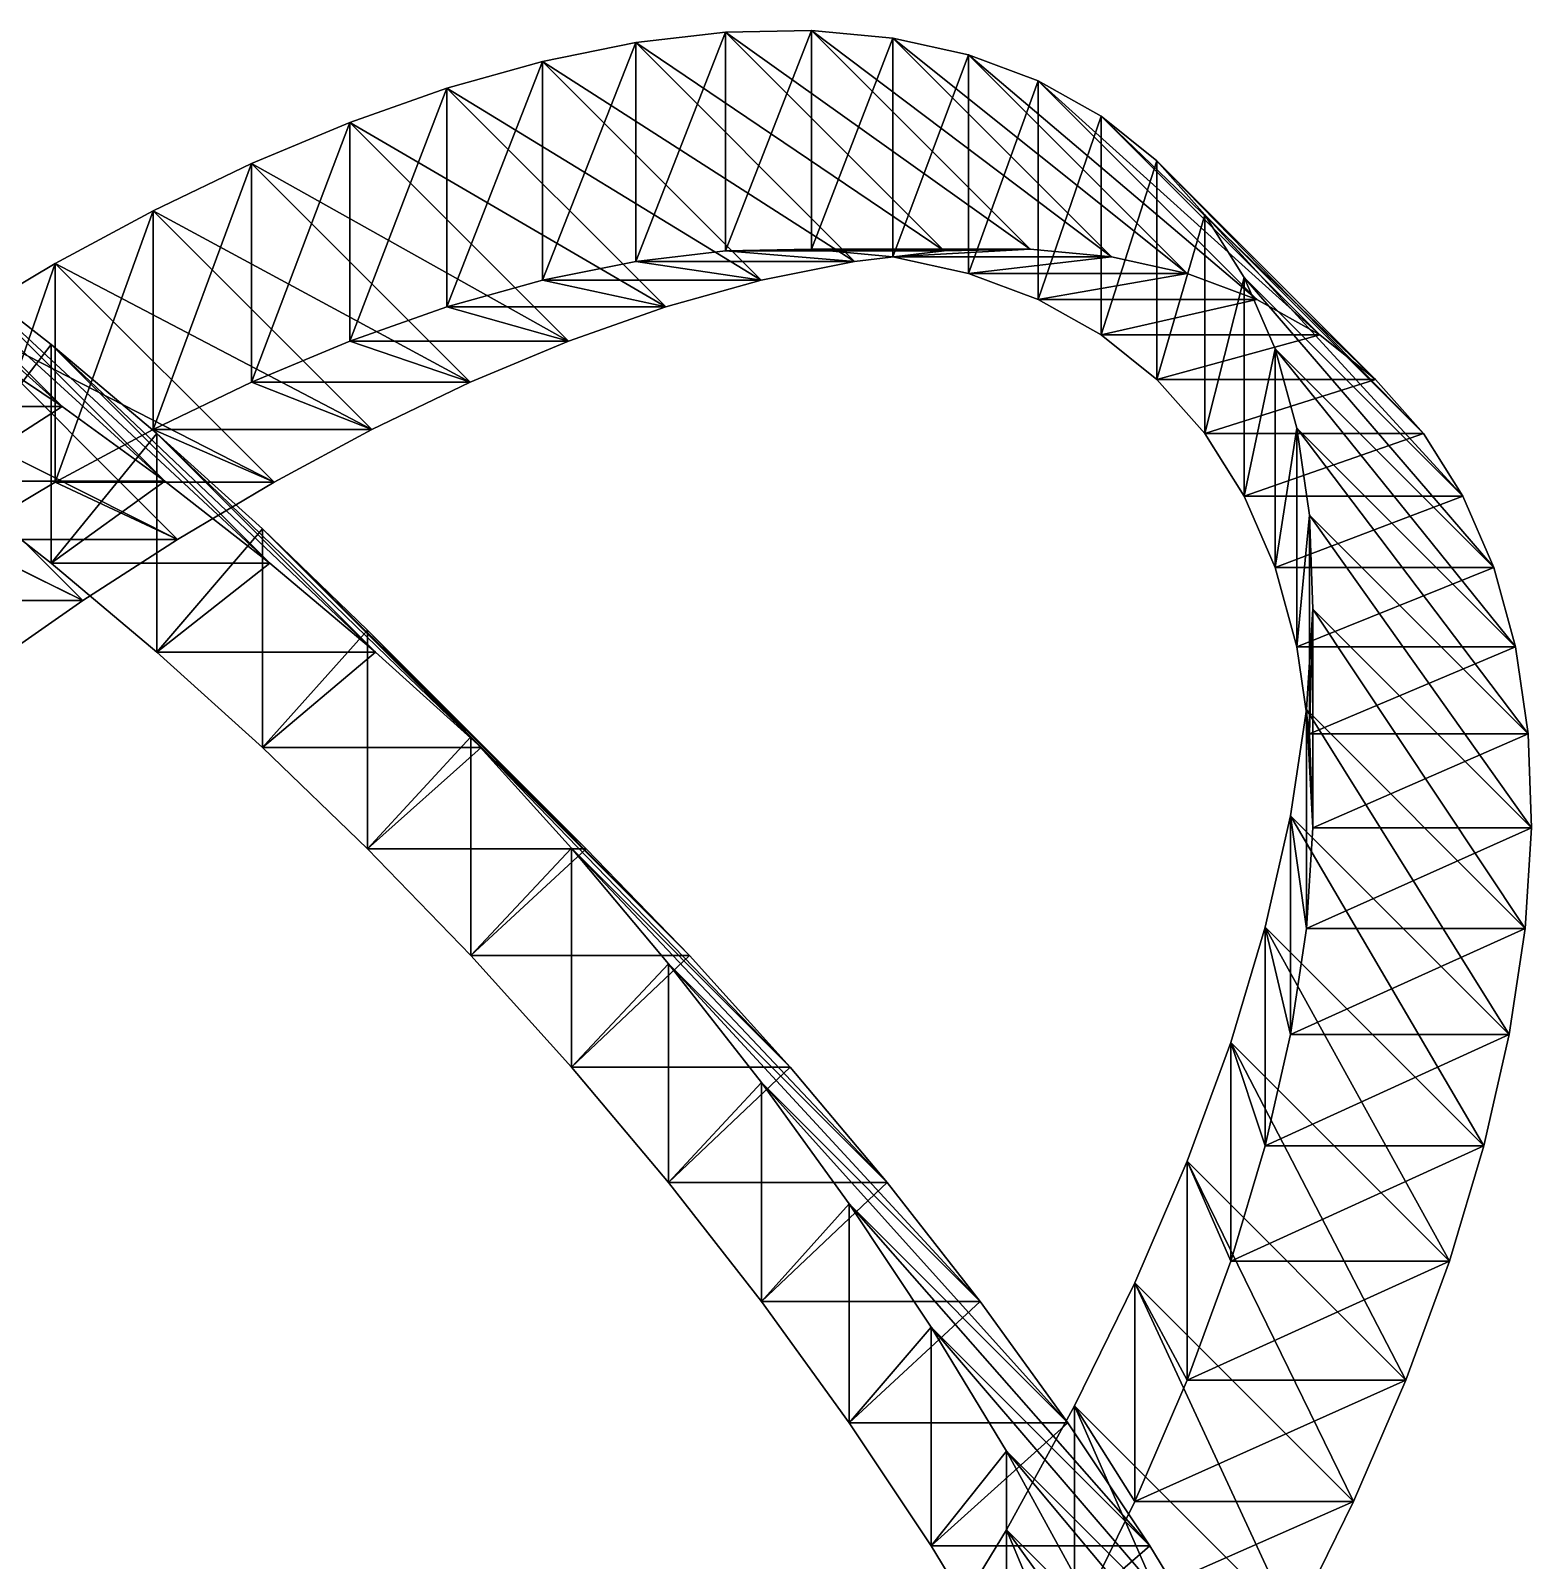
# Model space of a CAD drawing. Header units: metres. Extents: x -448 to 2284, y -539 to 1744.
# Drawn here: x 1426 to 2284, y 625 to 1499 of the extents above; entities that cross this region are included whole.
import ezdxf

# ---------------------------------------------------------------- set-up
doc = ezdxf.new("R2010")
doc.units = ezdxf.units.M

msp = doc.modelspace()

# ---------------------------------------------------------------- linework, layer by layer
for points in [[(1948.2727, 1373.3284, -5537.6514), (1771.8887, 1492.3806, -5369.6216), (1823.2727, 1498.3284, -5412.6514), (1823.2728, 1498.3285, -5412.6514)], [(1823.2727, 1498.3284, -5412.6514), (1771.8887, 1367.3806, -5494.6216), (1823.2727, 1373.3284, -5537.6514), (1823.2728, 1373.3285, -5537.6514)], [(1771.8887, 1367.3806, -5494.6216), (1823.2727, 1498.3284, -5412.6514), (1771.8887, 1492.3806, -5369.6216), (1771.8888, 1492.3807, -5369.6216)], [(1997.3845, 1374.2577, -5575.365), (1823.2727, 1498.3284, -5412.6514), (1872.3845, 1499.2577, -5450.365), (1872.3846, 1499.2578, -5450.365)], [(1872.3845, 1499.2577, -5450.365), (1823.2727, 1373.3284, -5537.6514), (1872.3845, 1374.2577, -5575.365), (1872.3846, 1374.2578, -5575.365)], [(1823.2727, 1373.3284, -5537.6514), (1872.3845, 1499.2577, -5450.365), (1823.2727, 1498.3284, -5412.6514), (1823.2728, 1498.3285, -5412.6514)], [(1823.2727, 1498.3284, -5412.6514), (1997.3845, 1374.2577, -5575.365), (1948.2727, 1373.3284, -5537.6514), (1948.2728, 1373.3285, -5537.6514)], [(1872.3845, 1374.2577, -5575.365), (1918.804, 1495.0078, -5482.5576), (1872.3845, 1499.2577, -5450.365), (1872.3846, 1499.2578, -5450.365)], [(2043.804, 1370.0078, -5607.5576), (1872.3845, 1499.2577, -5450.365), (1918.804, 1495.0078, -5482.5576), (1918.8041, 1495.0079, -5482.5576)], [(1872.3845, 1499.2577, -5450.365), (2043.804, 1370.0078, -5607.5576), (1997.3845, 1374.2577, -5575.365), (1997.3846, 1374.2578, -5575.365)], [(1918.804, 1495.0078, -5482.5576), (1872.3845, 1374.2577, -5575.365), (1918.804, 1370.0078, -5607.5576), (1918.8041, 1370.0079, -5607.5576)], [(1918.804, 1370.0078, -5607.5576), (1962.1267, 1485.468, -5509.0728), (1918.804, 1495.0078, -5482.5576), (1918.8041, 1495.0079, -5482.5576)], [(2087.1267, 1360.468, -5634.0728), (1918.804, 1495.0078, -5482.5576), (1962.1267, 1485.468, -5509.0728), (1962.1268, 1485.4681, -5509.0728)], [(1918.804, 1495.0078, -5482.5576), (2087.1267, 1360.468, -5634.0728), (2043.804, 1370.0078, -5607.5576), (2043.8041, 1370.0079, -5607.5576)], [(1896.8887, 1367.3806, -5494.6216), (1718.6626, 1481.6248, -5321.531), (1771.8887, 1492.3806, -5369.6216), (1771.8888, 1492.3807, -5369.6216)], [(1771.8887, 1492.3806, -5369.6216), (1718.6626, 1356.6248, -5446.531), (1771.8887, 1367.3806, -5494.6216), (1771.8888, 1367.3807, -5494.6216)], [(1718.6626, 1356.6248, -5446.531), (1771.8887, 1492.3806, -5369.6216), (1718.6626, 1481.6248, -5321.531), (1718.6627, 1481.6249, -5321.531)], [(1771.8887, 1492.3806, -5369.6216), (1948.2727, 1373.3284, -5537.6514), (1896.8887, 1367.3806, -5494.6216), (1896.8888, 1367.3807, -5494.6216)], [(1843.6626, 1356.6248, -5446.531), (1664.0312, 1466.3176, -5268.6816), (1718.6626, 1481.6248, -5321.531), (1718.6627, 1481.6249, -5321.531)], [(1718.6626, 1481.6248, -5321.531), (1664.0312, 1341.3176, -5393.6816), (1718.6626, 1356.6248, -5446.531), (1718.6627, 1356.6249, -5446.531)], [(1664.0312, 1341.3176, -5393.6816), (1718.6626, 1481.6248, -5321.531), (1664.0312, 1466.3176, -5268.6816), (1664.0314, 1466.3177, -5268.6816)], [(1718.6626, 1481.6248, -5321.531), (1896.8887, 1367.3806, -5494.6216), (1843.6626, 1356.6248, -5446.531), (1843.6627, 1356.6249, -5446.531)], [(1962.1267, 1485.468, -5509.0728), (1918.804, 1370.0078, -5607.5576), (1962.1267, 1360.468, -5634.0728), (1962.1268, 1360.4681, -5634.0728)], [(1962.1267, 1360.468, -5634.0728), (2001.968, 1470.5795, -5529.8086), (1962.1267, 1485.468, -5509.0728), (1962.1268, 1485.4681, -5509.0728)], [(2126.968, 1345.5795, -5654.8086), (1962.1267, 1485.468, -5509.0728), (2001.968, 1470.5795, -5529.8086), (2001.9681, 1470.5796, -5529.8086)], [(1962.1267, 1485.468, -5509.0728), (2126.968, 1345.5795, -5654.8086), (2087.1267, 1360.468, -5634.0728), (2087.1267, 1360.4681, -5634.0728)], [(2001.968, 1470.5795, -5529.8086), (1962.1267, 1360.468, -5634.0728), (2001.968, 1345.5795, -5654.8086), (2001.9681, 1345.5796, -5654.8086)], [(2001.968, 1345.5795, -5654.8086), (2037.967, 1450.3348, -5544.7144), (2001.968, 1470.5795, -5529.8086), (2001.9681, 1470.5796, -5529.8086)], [(2162.967, 1325.3348, -5669.7144), (2001.968, 1470.5795, -5529.8086), (2037.967, 1450.3348, -5544.7144), (2037.9672, 1450.335, -5544.7144)], [(2001.968, 1470.5795, -5529.8086), (2162.967, 1325.3348, -5669.7144), (2126.968, 1345.5795, -5654.8086), (2126.968, 1345.5796, -5654.8086)], [(1789.0312, 1341.3176, -5393.6816), (1608.4329, 1446.7606, -5211.422), (1664.0312, 1466.3176, -5268.6816), (1664.0314, 1466.3177, -5268.6816)], [(1664.0312, 1466.3176, -5268.6816), (1608.4329, 1321.7606, -5336.422), (1664.0312, 1341.3176, -5393.6816), (1664.0314, 1341.3177, -5393.6816)], [(1608.4329, 1321.7606, -5336.422), (1664.0312, 1466.3176, -5268.6816), (1608.4329, 1446.7606, -5211.422), (1608.433, 1446.7607, -5211.422)], [(1664.0312, 1466.3176, -5268.6816), (1843.6626, 1356.6248, -5446.531), (1789.0312, 1341.3176, -5393.6816), (1789.0314, 1341.3177, -5393.6816)], [(1444.0513, 1284.4204, -5448.7437), (1261.837, 1447.7568, -5324.997), (1319.0513, 1409.4204, -5323.7437), (1319.0514, 1409.4205, -5323.7437)], [(1261.837, 1447.7568, -5324.997), (1444.0513, 1284.4204, -5448.7437), (1386.837, 1322.7568, -5449.997), (1386.8372, 1322.757, -5449.997)], [(1733.4329, 1321.7606, -5336.422), (1552.3027, 1423.2971, -5150.14), (1608.4329, 1446.7606, -5211.422), (1608.433, 1446.7607, -5211.422)], [(1608.4329, 1446.7606, -5211.422), (1552.3027, 1298.2971, -5275.14), (1608.4329, 1321.7606, -5336.422), (1608.433, 1321.7607, -5336.422)], [(1552.3027, 1298.2971, -5275.14), (1608.4329, 1446.7606, -5211.422), (1552.3027, 1423.2971, -5150.14), (1552.3029, 1423.2972, -5150.14)], [(1608.4329, 1446.7606, -5211.422), (1789.0312, 1341.3176, -5393.6816), (1733.4329, 1321.7606, -5336.422), (1733.433, 1321.7607, -5336.422)], [(2037.967, 1450.3348, -5544.7144), (2001.968, 1345.5795, -5654.8086), (2037.967, 1325.3348, -5669.7144), (2037.9672, 1325.335, -5669.7144)], [(2037.967, 1325.3348, -5669.7144), (2069.7913, 1424.7788, -5553.7915), (2037.967, 1450.3348, -5544.7144), (2037.9672, 1450.335, -5544.7144)], [(2194.7913, 1299.7788, -5678.7915), (2037.967, 1450.3348, -5544.7144), (2069.7913, 1424.7788, -5553.7915), (2069.7913, 1424.7789, -5553.7915)], [(2037.967, 1450.3348, -5544.7144), (2194.7913, 1299.7788, -5678.7915), (2162.967, 1325.3348, -5669.7144), (2162.967, 1325.335, -5669.7144)], [(1677.3027, 1298.2971, -5275.14), (1496.0681, 1396.3081, -5085.2637), (1552.3027, 1423.2971, -5150.14), (1552.3029, 1423.2972, -5150.14)], [(1552.3027, 1423.2971, -5150.14), (1496.0681, 1271.3081, -5210.2637), (1552.3027, 1298.2971, -5275.14), (1552.3029, 1298.2972, -5275.14)], [(1496.0681, 1271.3081, -5210.2637), (1552.3027, 1423.2971, -5150.14), (1496.0681, 1396.3081, -5085.2637), (1496.0682, 1396.3082, -5085.2637)], [(1552.3027, 1423.2971, -5150.14), (1733.4329, 1321.7606, -5336.422), (1677.3027, 1298.2971, -5275.14), (1677.3029, 1298.2972, -5275.14)], [(2069.7913, 1424.7788, -5553.7915), (2037.967, 1325.3348, -5669.7144), (2069.7913, 1299.7788, -5678.7915), (2069.7913, 1299.7789, -5678.7915)], [(2069.7913, 1299.7788, -5678.7915), (2097.1404, 1394.007, -5557.0933), (2069.7913, 1424.7788, -5553.7915), (2069.7913, 1424.7789, -5553.7915)], [(2222.1404, 1269.007, -5682.0933), (2069.7913, 1424.7788, -5553.7915), (2097.1404, 1394.007, -5557.0933), (2097.1404, 1394.0071, -5557.0933)], [(2069.7913, 1424.7788, -5553.7915), (2222.1404, 1269.007, -5682.0933), (2194.7913, 1299.7788, -5678.7915), (2194.7913, 1299.7789, -5678.7915)], [(1502.8302, 1241.7423, -5442.8496), (1319.0513, 1409.4204, -5323.7437), (1377.8302, 1366.7423, -5317.8496), (1377.8303, 1366.7424, -5317.8496)], [(1319.0513, 1409.4204, -5323.7437), (1502.8302, 1241.7423, -5442.8496), (1444.0513, 1284.4204, -5448.7437), (1444.0514, 1284.4205, -5448.7437)], [(1621.0681, 1271.3081, -5210.2637), (1440.1448, 1366.2089, -5017.2534), (1496.0681, 1396.3081, -5085.2637), (1496.0682, 1396.3082, -5085.2637)], [(1496.0681, 1396.3081, -5085.2637), (1440.1448, 1241.2089, -5142.2534), (1496.0681, 1271.3081, -5210.2637), (1496.0682, 1271.3082, -5210.2637)], [(1440.1448, 1241.2089, -5142.2534), (1496.0681, 1396.3081, -5085.2637), (1440.1448, 1366.2089, -5017.2534), (1440.1449, 1366.209, -5017.2534)], [(1496.0681, 1396.3081, -5085.2637), (1677.3027, 1298.2971, -5275.14), (1621.0681, 1271.3081, -5210.2637), (1621.0682, 1271.3082, -5210.2637)], [(2097.1404, 1394.007, -5557.0933), (2069.7913, 1299.7788, -5678.7915), (2097.1404, 1269.007, -5682.0933), (2097.1404, 1269.0071, -5682.0933)], [(2097.1404, 1269.007, -5682.0933), (2119.7485, 1358.1646, -5554.7236), (2097.1404, 1394.007, -5557.0933), (2097.1404, 1394.0071, -5557.0933)], [(2244.7485, 1233.1646, -5679.7236), (2097.1404, 1394.007, -5557.0933), (2119.7485, 1358.1646, -5554.7236), (2119.7485, 1358.1647, -5554.7236)], [(2097.1404, 1394.007, -5557.0933), (2244.7485, 1233.1646, -5679.7236), (2222.1404, 1269.007, -5682.0933), (2222.1404, 1269.0071, -5682.0933)], [(1896.8887, 1367.3806, -5494.6216), (1823.2727, 1373.3284, -5537.6514), (1771.8887, 1367.3806, -5494.6216), (1771.8888, 1367.3807, -5494.6216)], [(1948.2727, 1373.3284, -5537.6514), (1872.3845, 1374.2577, -5575.365), (1823.2727, 1373.3284, -5537.6514), (1823.2728, 1373.3285, -5537.6514)], [(1823.2727, 1373.3284, -5537.6514), (1896.8887, 1367.3806, -5494.6216), (1948.2727, 1373.3284, -5537.6514), (1948.2728, 1373.3285, -5537.6514)], [(1997.3845, 1374.2577, -5575.365), (1918.804, 1370.0078, -5607.5576), (1872.3845, 1374.2577, -5575.365), (1872.3846, 1374.2578, -5575.365)], [(1872.3845, 1374.2577, -5575.365), (1948.2727, 1373.3284, -5537.6514), (1997.3845, 1374.2577, -5575.365), (1997.3846, 1374.2578, -5575.365)], [(1918.804, 1370.0078, -5607.5576), (1997.3845, 1374.2577, -5575.365), (2043.804, 1370.0078, -5607.5576), (2043.8041, 1370.0079, -5607.5576)], [(1377.8302, 1241.7423, -5442.8496), (1437.6818, 1319.8931, -5307.443), (1377.8302, 1366.7423, -5317.8496), (1377.8303, 1366.7424, -5317.8496)], [(1562.6818, 1194.8931, -5432.443), (1377.8302, 1366.7423, -5317.8496), (1437.6818, 1319.8931, -5307.443), (1437.6819, 1319.8932, -5307.443)], [(1377.8302, 1366.7423, -5317.8496), (1562.6818, 1194.8931, -5432.443), (1502.8302, 1241.7423, -5442.8496), (1502.8303, 1241.7424, -5442.8496)], [(1565.1448, 1241.2089, -5142.2534), (1384.9323, 1333.4448, -4946.6016), (1440.1448, 1366.2089, -5017.2534), (1440.1449, 1366.209, -5017.2534)], [(1440.1448, 1366.2089, -5017.2534), (1384.9323, 1208.4448, -5071.6016), (1440.1448, 1241.2089, -5142.2534), (1440.1449, 1241.209, -5142.2534)], [(1384.9323, 1208.4448, -5071.6016), (1440.1448, 1366.2089, -5017.2534), (1384.9323, 1333.4448, -4946.6016), (1384.9324, 1333.445, -4946.6016)], [(1440.1448, 1366.2089, -5017.2534), (1621.0681, 1271.3081, -5210.2637), (1565.1448, 1241.2089, -5142.2534), (1565.1449, 1241.209, -5142.2534)], [(1843.6626, 1356.6248, -5446.531), (1771.8887, 1367.3806, -5494.6216), (1718.6626, 1356.6248, -5446.531), (1718.6627, 1356.6249, -5446.531)], [(1771.8887, 1367.3806, -5494.6216), (1843.6626, 1356.6248, -5446.531), (1896.8887, 1367.3806, -5494.6216), (1896.8888, 1367.3807, -5494.6216)], [(2043.804, 1370.0078, -5607.5576), (1962.1267, 1360.468, -5634.0728), (1918.804, 1370.0078, -5607.5576), (1918.8041, 1370.0079, -5607.5576)], [(1962.1267, 1360.468, -5634.0728), (2043.804, 1370.0078, -5607.5576), (2087.1267, 1360.468, -5634.0728), (2087.1267, 1360.4681, -5634.0728)], [(1789.0312, 1341.3176, -5393.6816), (1718.6626, 1356.6248, -5446.531), (1664.0312, 1341.3176, -5393.6816), (1664.0314, 1341.3177, -5393.6816)], [(1718.6626, 1356.6248, -5446.531), (1789.0312, 1341.3176, -5393.6816), (1843.6626, 1356.6248, -5446.531), (1843.6627, 1356.6249, -5446.531)], [(2087.1267, 1360.468, -5634.0728), (2001.968, 1345.5795, -5654.8086), (1962.1267, 1360.468, -5634.0728), (1962.1268, 1360.4681, -5634.0728)], [(2001.968, 1345.5795, -5654.8086), (2087.1267, 1360.468, -5634.0728), (2126.968, 1345.5795, -5654.8086), (2126.968, 1345.5796, -5654.8086)], [(2119.7485, 1358.1646, -5554.7236), (2097.1404, 1269.007, -5682.0933), (2119.7485, 1233.1646, -5679.7236), (2119.7485, 1233.1647, -5679.7236)], [(2119.7485, 1233.1646, -5679.7236), (2137.3904, 1317.4451, -5546.836), (2119.7485, 1358.1646, -5554.7236), (2119.7485, 1358.1647, -5554.7236)], [(2262.3904, 1192.4451, -5671.836), (2119.7485, 1358.1646, -5554.7236), (2137.3904, 1317.4451, -5546.836), (2137.3904, 1317.4452, -5546.836)], [(2119.7485, 1358.1646, -5554.7236), (2262.3904, 1192.4451, -5671.836), (2244.7485, 1233.1646, -5679.7236), (2244.7485, 1233.1647, -5679.7236)], [(1733.4329, 1321.7606, -5336.422), (1664.0312, 1341.3176, -5393.6816), (1608.4329, 1321.7606, -5336.422), (1608.433, 1321.7607, -5336.422)], [(1664.0312, 1341.3176, -5393.6816), (1733.4329, 1321.7606, -5336.422), (1789.0312, 1341.3176, -5393.6816), (1789.0314, 1341.3177, -5393.6816)], [(2126.968, 1345.5795, -5654.8086), (2037.967, 1325.3348, -5669.7144), (2001.968, 1345.5795, -5654.8086), (2001.9681, 1345.5796, -5654.8086)], [(2037.967, 1325.3348, -5669.7144), (2126.968, 1345.5795, -5654.8086), (2162.967, 1325.3348, -5669.7144), (2162.967, 1325.335, -5669.7144)], [(1509.9323, 1208.4448, -5071.6016), (1330.81, 1298.4866, -4873.825), (1384.9323, 1333.4448, -4946.6016), (1384.9324, 1333.445, -4946.6016)], [(1384.9323, 1333.4448, -4946.6016), (1565.1448, 1241.2089, -5142.2534), (1509.9323, 1208.4448, -5071.6016), (1509.9324, 1208.445, -5071.6016)], [(1319.0513, 1284.4204, -5448.7437), (1386.837, 1322.7568, -5449.997), (1444.0513, 1284.4204, -5448.7437), (1444.0514, 1284.4205, -5448.7437)], [(1677.3027, 1298.2971, -5275.14), (1608.4329, 1321.7606, -5336.422), (1552.3027, 1298.2971, -5275.14), (1552.3029, 1298.2972, -5275.14)], [(1608.4329, 1321.7606, -5336.422), (1677.3027, 1298.2971, -5275.14), (1733.4329, 1321.7606, -5336.422), (1733.433, 1321.7607, -5336.422)], [(2162.967, 1325.3348, -5669.7144), (2069.7913, 1299.7788, -5678.7915), (2037.967, 1325.3348, -5669.7144), (2037.9672, 1325.335, -5669.7144)], [(2069.7913, 1299.7788, -5678.7915), (2162.967, 1325.3348, -5669.7144), (2194.7913, 1299.7788, -5678.7915), (2194.7913, 1299.7789, -5678.7915)], [(1437.6818, 1319.8931, -5307.443), (1377.8302, 1241.7423, -5442.8496), (1437.6818, 1194.8931, -5432.443), (1437.6819, 1194.8932, -5432.443)], [(1437.6818, 1194.8931, -5432.443), (1498.0973, 1269.0872, -5292.692), (1437.6818, 1319.8931, -5307.443), (1437.6819, 1319.8932, -5307.443)], [(1623.0973, 1144.0872, -5417.692), (1437.6818, 1319.8931, -5307.443), (1498.0973, 1269.0872, -5292.692), (1498.0974, 1269.0873, -5292.692)], [(1437.6818, 1319.8931, -5307.443), (1623.0973, 1144.0872, -5417.692), (1562.6818, 1194.8931, -5432.443), (1562.6819, 1194.8932, -5432.443)], [(2137.3904, 1317.4451, -5546.836), (2119.7485, 1233.1646, -5679.7236), (2137.3904, 1192.4451, -5671.836), (2137.3904, 1192.4452, -5671.836)], [(2137.3904, 1192.4451, -5671.836), (2149.88, 1272.0883, -5533.6294), (2137.3904, 1317.4451, -5546.836), (2137.3904, 1317.4452, -5546.836)], [(2274.88, 1147.0883, -5658.6294), (2137.3904, 1317.4451, -5546.836), (2149.88, 1272.0883, -5533.6294), (2149.88, 1272.0884, -5533.6294)], [(2137.3904, 1317.4451, -5546.836), (2274.88, 1147.0883, -5658.6294), (2262.3904, 1192.4451, -5671.836), (2262.3904, 1192.4452, -5671.836)], [(1455.81, 1173.4866, -4998.825), (1278.1339, 1261.8254, -4799.461), (1330.81, 1298.4866, -4873.825), (1330.8102, 1298.4867, -4873.825)], [(1330.81, 1298.4866, -4873.825), (1509.9323, 1208.4448, -5071.6016), (1455.81, 1173.4866, -4998.825), (1455.8102, 1173.4867, -4998.825)], [(1621.0681, 1271.3081, -5210.2637), (1552.3027, 1298.2971, -5275.14), (1496.0681, 1271.3081, -5210.2637), (1496.0682, 1271.3082, -5210.2637)], [(1552.3027, 1298.2971, -5275.14), (1621.0681, 1271.3081, -5210.2637), (1677.3027, 1298.2971, -5275.14), (1677.3029, 1298.2972, -5275.14)], [(2194.7913, 1299.7788, -5678.7915), (2097.1404, 1269.007, -5682.0933), (2069.7913, 1299.7788, -5678.7915), (2069.7913, 1299.7789, -5678.7915)], [(2097.1404, 1269.007, -5682.0933), (2194.7913, 1299.7788, -5678.7915), (2222.1404, 1269.007, -5682.0933), (2222.1404, 1269.0071, -5682.0933)], [(1444.0513, 1284.4204, -5448.7437), (1377.8302, 1241.7423, -5442.8496), (1319.0513, 1284.4204, -5448.7437), (1319.0514, 1284.4205, -5448.7437)], [(1377.8302, 1241.7423, -5442.8496), (1444.0513, 1284.4204, -5448.7437), (1502.8302, 1241.7423, -5442.8496), (1502.8303, 1241.7424, -5442.8496)], [(1498.0973, 1269.0872, -5292.692), (1437.6818, 1194.8931, -5432.443), (1498.0973, 1144.0872, -5417.692), (1498.0974, 1144.0873, -5417.692)], [(1565.1448, 1241.2089, -5142.2534), (1496.0681, 1271.3081, -5210.2637), (1440.1448, 1241.2089, -5142.2534), (1440.1449, 1241.209, -5142.2534)], [(1496.0681, 1271.3081, -5210.2637), (1565.1448, 1241.2089, -5142.2534), (1621.0681, 1271.3081, -5210.2637), (1621.0682, 1271.3082, -5210.2637)], [(1498.0973, 1144.0872, -5417.692), (1558.5626, 1214.5798, -5273.8086), (1498.0973, 1269.0872, -5292.692), (1498.0974, 1269.0873, -5292.692)], [(1683.5626, 1089.5798, -5398.8086), (1498.0973, 1269.0872, -5292.692), (1558.5626, 1214.5798, -5273.8086), (1558.5627, 1214.58, -5273.8086)], [(1498.0973, 1269.0872, -5292.692), (1683.5626, 1089.5798, -5398.8086), (1623.0973, 1144.0872, -5417.692), (1623.0974, 1144.0873, -5417.692)], [(2222.1404, 1269.007, -5682.0933), (2119.7485, 1233.1646, -5679.7236), (2097.1404, 1269.007, -5682.0933), (2097.1404, 1269.0071, -5682.0933)], [(2119.7485, 1233.1646, -5679.7236), (2222.1404, 1269.007, -5682.0933), (2244.7485, 1233.1646, -5679.7236), (2244.7485, 1233.1647, -5679.7236)], [(2149.88, 1272.0883, -5533.6294), (2137.3904, 1192.4451, -5671.836), (2149.88, 1147.0883, -5658.6294), (2149.88, 1147.0884, -5658.6294)], [(2149.88, 1147.0883, -5658.6294), (2157.0764, 1222.3766, -5515.347), (2149.88, 1272.0883, -5533.6294), (2149.88, 1272.0884, -5533.6294)], [(2282.0764, 1097.3766, -5640.347), (2149.88, 1272.0883, -5533.6294), (2157.0764, 1222.3766, -5515.347), (2157.0764, 1222.3767, -5515.347)], [(2149.88, 1272.0883, -5533.6294), (2282.0764, 1097.3766, -5640.347), (2274.88, 1147.0883, -5658.6294), (2274.88, 1147.0884, -5658.6294)], [(1278.1339, 1261.8254, -4799.461), (1455.81, 1173.4866, -4998.825), (1403.1339, 1136.8254, -4924.461), (1403.134, 1136.8256, -4924.461)], [(1502.8302, 1241.7423, -5442.8496), (1437.6818, 1194.8931, -5432.443), (1377.8302, 1241.7423, -5442.8496), (1377.8303, 1241.7424, -5442.8496)], [(1437.6818, 1194.8931, -5432.443), (1502.8302, 1241.7423, -5442.8496), (1562.6818, 1194.8931, -5432.443), (1562.6819, 1194.8932, -5432.443)], [(1509.9323, 1208.4448, -5071.6016), (1440.1448, 1241.2089, -5142.2534), (1384.9323, 1208.4448, -5071.6016), (1384.9324, 1208.445, -5071.6016)], [(1440.1448, 1241.2089, -5142.2534), (1509.9323, 1208.4448, -5071.6016), (1565.1448, 1241.2089, -5142.2534), (1565.1449, 1241.209, -5142.2534)], [(2244.7485, 1233.1646, -5679.7236), (2137.3904, 1192.4451, -5671.836), (2119.7485, 1233.1646, -5679.7236), (2119.7485, 1233.1647, -5679.7236)], [(2137.3904, 1192.4451, -5671.836), (2244.7485, 1233.1646, -5679.7236), (2262.3904, 1192.4451, -5671.836), (2262.3904, 1192.4452, -5671.836)], [(2157.0764, 1222.3766, -5515.347), (2149.88, 1147.0883, -5658.6294), (2157.0764, 1097.3766, -5640.347), (2157.0764, 1097.3767, -5640.347)], [(2157.0764, 1097.3766, -5640.347), (2158.8845, 1168.6332, -5492.274), (2157.0764, 1222.3766, -5515.347), (2157.0764, 1222.3767, -5515.347)], [(2283.8845, 1043.6332, -5617.274), (2157.0764, 1222.3766, -5515.347), (2158.8845, 1168.6332, -5492.274), (2158.8845, 1168.6333, -5492.274)], [(2157.0764, 1222.3766, -5515.347), (2283.8845, 1043.6332, -5617.274), (2282.0764, 1097.3766, -5640.347), (2282.0764, 1097.3767, -5640.347)], [(1455.81, 1173.4866, -4998.825), (1384.9323, 1208.4448, -5071.6016), (1330.81, 1173.4866, -4998.825), (1330.8102, 1173.4867, -4998.825)], [(1384.9323, 1208.4448, -5071.6016), (1455.81, 1173.4866, -4998.825), (1509.9323, 1208.4448, -5071.6016), (1509.9324, 1208.445, -5071.6016)], [(1558.5626, 1214.5798, -5273.8086), (1498.0973, 1144.0872, -5417.692), (1558.5626, 1089.5798, -5398.8086), (1558.5627, 1089.58, -5398.8086)], [(1558.5626, 1089.5798, -5398.8086), (1618.5614, 1156.6636, -5251.043), (1558.5626, 1214.5798, -5273.8086), (1558.5627, 1214.58, -5273.8086)], [(1743.5614, 1031.6636, -5376.043), (1558.5626, 1214.5798, -5273.8086), (1618.5614, 1156.6636, -5251.043), (1618.5615, 1156.6637, -5251.043)], [(1558.5626, 1214.5798, -5273.8086), (1743.5614, 1031.6636, -5376.043), (1683.5626, 1089.5798, -5398.8086), (1683.5627, 1089.58, -5398.8086)], [(1562.6818, 1194.8931, -5432.443), (1498.0973, 1144.0872, -5417.692), (1437.6818, 1194.8931, -5432.443), (1437.6819, 1194.8932, -5432.443)], [(1498.0973, 1144.0872, -5417.692), (1562.6818, 1194.8931, -5432.443), (1623.0973, 1144.0872, -5417.692), (1623.0974, 1144.0873, -5417.692)], [(2262.3904, 1192.4451, -5671.836), (2149.88, 1147.0883, -5658.6294), (2137.3904, 1192.4451, -5671.836), (2137.3904, 1192.4452, -5671.836)], [(2149.88, 1147.0883, -5658.6294), (2262.3904, 1192.4451, -5671.836), (2274.88, 1147.0883, -5658.6294), (2274.88, 1147.0884, -5658.6294)], [(1330.81, 1173.4866, -4998.825), (1403.1339, 1136.8254, -4924.461), (1455.81, 1173.4866, -4998.825), (1455.8102, 1173.4867, -4998.825)], [(2158.8845, 1043.6332, -5617.274), (2155.2563, 1111.2174, -5464.7324), (2158.8845, 1168.6332, -5492.274), (2158.8845, 1168.6333, -5492.274)], [(2280.2563, 986.2174, -5589.7324), (2158.8845, 1168.6332, -5492.274), (2155.2563, 1111.2174, -5464.7324), (2155.2563, 1111.2175, -5464.7324)], [(2158.8845, 1168.6332, -5492.274), (2157.0764, 1097.3766, -5640.347), (2158.8845, 1043.6332, -5617.274), (2158.8845, 1043.6333, -5617.274)], [(2158.8845, 1168.6332, -5492.274), (2280.2563, 986.2174, -5589.7324), (2283.8845, 1043.6332, -5617.274), (2283.8845, 1043.6333, -5617.274)], [(1618.5614, 1156.6636, -5251.043), (1558.5626, 1089.5798, -5398.8086), (1618.5614, 1031.6636, -5376.043), (1618.5615, 1031.6637, -5376.043)], [(1618.5614, 1031.6636, -5376.043), (1677.5767, 1095.6715, -5224.684), (1618.5614, 1156.6636, -5251.043), (1618.5615, 1156.6637, -5251.043)], [(1802.5767, 970.6715, -5349.684), (1618.5614, 1156.6636, -5251.043), (1677.5767, 1095.6715, -5224.684), (1677.5768, 1095.6716, -5224.684)], [(1618.5614, 1156.6636, -5251.043), (1802.5767, 970.6715, -5349.684), (1743.5614, 1031.6636, -5376.043), (1743.5615, 1031.6637, -5376.043)], [(2274.88, 1147.0883, -5658.6294), (2157.0764, 1097.3766, -5640.347), (2149.88, 1147.0883, -5658.6294), (2149.88, 1147.0884, -5658.6294)], [(2157.0764, 1097.3766, -5640.347), (2274.88, 1147.0883, -5658.6294), (2282.0764, 1097.3766, -5640.347), (2282.0764, 1097.3767, -5640.347)], [(1623.0973, 1144.0872, -5417.692), (1558.5626, 1089.5798, -5398.8086), (1498.0973, 1144.0872, -5417.692), (1498.0974, 1144.0873, -5417.692)], [(1558.5626, 1089.5798, -5398.8086), (1623.0973, 1144.0872, -5417.692), (1683.5626, 1089.5798, -5398.8086), (1683.5627, 1089.58, -5398.8086)], [(2155.2563, 986.2174, -5589.7324), (2146.192, 1050.5219, -5433.078), (2155.2563, 1111.2174, -5464.7324), (2155.2563, 1111.2175, -5464.7324)], [(2271.192, 925.52185, -5558.078), (2155.2563, 1111.2174, -5464.7324), (2146.192, 1050.5219, -5433.078), (2146.192, 1050.522, -5433.078)], [(2155.2563, 1111.2174, -5464.7324), (2271.192, 925.52185, -5558.078), (2280.2563, 986.2174, -5589.7324), (2280.2563, 986.2175, -5589.7324)], [(2155.2563, 1111.2174, -5464.7324), (2158.8845, 1043.6332, -5617.274), (2155.2563, 986.2174, -5589.7324), (2155.2563, 986.2175, -5589.7324)], [(1677.5767, 1095.6715, -5224.684), (1618.5614, 1031.6636, -5376.043), (1677.5767, 970.6715, -5349.684), (1677.5768, 970.67163, -5349.684)], [(1677.5767, 970.6715, -5349.684), (1735.1018, 1031.968, -5195.0547), (1677.5767, 1095.6715, -5224.684), (1677.5768, 1095.6716, -5224.684)], [(1860.1018, 906.968, -5320.0547), (1677.5767, 1095.6715, -5224.684), (1735.1018, 1031.968, -5195.0547), (1735.1019, 1031.9681, -5195.0547)], [(1677.5767, 1095.6715, -5224.684), (1860.1018, 906.968, -5320.0547), (1802.5767, 970.6715, -5349.684), (1802.5768, 970.67163, -5349.684)], [(2282.0764, 1097.3766, -5640.347), (2158.8845, 1043.6332, -5617.274), (2157.0764, 1097.3766, -5640.347), (2157.0764, 1097.3767, -5640.347)], [(2158.8845, 1043.6332, -5617.274), (2282.0764, 1097.3766, -5640.347), (2283.8845, 1043.6332, -5617.274), (2283.8845, 1043.6333, -5617.274)], [(1683.5626, 1089.5798, -5398.8086), (1618.5614, 1031.6636, -5376.043), (1558.5626, 1089.5798, -5398.8086), (1558.5627, 1089.58, -5398.8086)], [(1618.5614, 1031.6636, -5376.043), (1683.5626, 1089.5798, -5398.8086), (1743.5614, 1031.6636, -5376.043), (1743.5615, 1031.6637, -5376.043)], [(2146.192, 925.52185, -5558.078), (2131.7405, 986.9676, -5397.697), (2146.192, 1050.5219, -5433.078), (2146.192, 1050.522, -5433.078)], [(2256.7405, 861.9676, -5522.697), (2146.192, 1050.5219, -5433.078), (2131.7405, 986.9676, -5397.697), (2131.7405, 986.9677, -5397.697)], [(2146.192, 1050.5219, -5433.078), (2256.7405, 861.9676, -5522.697), (2271.192, 925.52185, -5558.078), (2271.192, 925.522, -5558.078)], [(2146.192, 1050.5219, -5433.078), (2155.2563, 986.2174, -5589.7324), (2146.192, 925.52185, -5558.078), (2146.192, 925.522, -5558.078)], [(2283.8845, 1043.6332, -5617.274), (2155.2563, 986.2174, -5589.7324), (2158.8845, 1043.6332, -5617.274), (2158.8845, 1043.6333, -5617.274)], [(2155.2563, 986.2174, -5589.7324), (2283.8845, 1043.6332, -5617.274), (2280.2563, 986.2174, -5589.7324), (2280.2563, 986.2175, -5589.7324)], [(1743.5614, 1031.6636, -5376.043), (1677.5767, 970.6715, -5349.684), (1618.5614, 1031.6636, -5376.043), (1618.5615, 1031.6637, -5376.043)], [(1735.1018, 1031.968, -5195.0547), (1677.5767, 970.6715, -5349.684), (1735.1018, 906.968, -5320.0547), (1735.1019, 906.96814, -5320.0547)], [(1677.5767, 970.6715, -5349.684), (1743.5614, 1031.6636, -5376.043), (1802.5767, 970.6715, -5349.684), (1802.5768, 970.67163, -5349.684)], [(1735.1018, 906.968, -5320.0547), (1790.6416, 965.94965, -5162.509), (1735.1018, 1031.968, -5195.0547), (1735.1019, 1031.9681, -5195.0547)], [(1915.6416, 840.94965, -5287.509), (1735.1018, 1031.968, -5195.0547), (1790.6416, 965.94965, -5162.509), (1790.6417, 965.94977, -5162.509)], [(1735.1018, 1031.968, -5195.0547), (1915.6416, 840.94965, -5287.509), (1860.1018, 906.968, -5320.0547), (1860.1019, 906.96814, -5320.0547)], [(2131.7405, 861.9676, -5522.697), (2112, 921, -5359), (2131.7405, 986.9676, -5397.697), (2131.7405, 986.9677, -5397.697)], [(2237, 796, -5484), (2131.7405, 986.9676, -5397.697), (2112, 921, -5359), (2112, 921.0001, -5359)], [(2131.7405, 986.9676, -5397.697), (2237, 796, -5484), (2256.7405, 861.9676, -5522.697), (2256.7405, 861.9677, -5522.697)], [(2131.7405, 986.9676, -5397.697), (2146.192, 925.52185, -5558.078), (2131.7405, 861.9676, -5522.697), (2131.7405, 861.9677, -5522.697)], [(2280.2563, 986.2174, -5589.7324), (2146.192, 925.52185, -5558.078), (2155.2563, 986.2174, -5589.7324), (2155.2563, 986.2175, -5589.7324)], [(2146.192, 925.52185, -5558.078), (2280.2563, 986.2174, -5589.7324), (2271.192, 925.52185, -5558.078), (2271.192, 925.522, -5558.078)], [(1802.5767, 970.6715, -5349.684), (1735.1018, 906.968, -5320.0547), (1677.5767, 970.6715, -5349.684), (1677.5768, 970.67163, -5349.684)], [(1735.1018, 906.968, -5320.0547), (1802.5767, 970.6715, -5349.684), (1860.1018, 906.968, -5320.0547), (1860.1019, 906.96814, -5320.0547)], [(1790.6416, 965.94965, -5162.509), (1735.1018, 906.968, -5320.0547), (1790.6416, 840.94965, -5287.509), (1790.6417, 840.94977, -5287.509)], [(1790.6416, 840.94965, -5287.509), (1843.7192, 898.03894, -5127.43), (1790.6416, 965.94965, -5162.509), (1790.6417, 965.94977, -5162.509)], [(1968.7192, 773.03894, -5252.43), (1790.6416, 965.94965, -5162.509), (1843.7192, 898.03894, -5127.43), (1843.7194, 898.03906, -5127.43)], [(1790.6416, 965.94965, -5162.509), (1968.7192, 773.03894, -5252.43), (1915.6416, 840.94965, -5287.509), (1915.6417, 840.94977, -5287.509)], [(2112, 796, -5484), (2087.1165, 853.0833, -5317.4185), (2112, 921, -5359), (2112, 921.0001, -5359)], [(2212.1165, 728.0833, -5442.4185), (2112, 921, -5359), (2087.1165, 853.0833, -5317.4185), (2087.1165, 853.08344, -5317.4185)], [(2112, 921, -5359), (2212.1165, 728.0833, -5442.4185), (2237, 796, -5484), (2237, 796.0001, -5484)], [(2112, 921, -5359), (2131.7405, 861.9676, -5522.697), (2112, 796, -5484), (2112, 796.0001, -5484)], [(2271.192, 925.52185, -5558.078), (2131.7405, 861.9676, -5522.697), (2146.192, 925.52185, -5558.078), (2146.192, 925.522, -5558.078)], [(2131.7405, 861.9676, -5522.697), (2271.192, 925.52185, -5558.078), (2256.7405, 861.9676, -5522.697), (2256.7405, 861.9677, -5522.697)], [(1860.1018, 906.968, -5320.0547), (1790.6416, 840.94965, -5287.509), (1735.1018, 906.968, -5320.0547), (1735.1019, 906.96814, -5320.0547)], [(1790.6416, 840.94965, -5287.509), (1860.1018, 906.968, -5320.0547), (1915.6416, 840.94965, -5287.509), (1915.6417, 840.94977, -5287.509)], [(1843.7192, 898.03894, -5127.43), (1790.6416, 840.94965, -5287.509), (1843.7192, 773.03894, -5252.43), (1843.7194, 773.03906, -5252.43)], [(1843.7192, 773.03894, -5252.43), (1893.88, 828.6832, -5090.2246), (1843.7192, 898.03894, -5127.43), (1843.7194, 898.03906, -5127.43)], [(2018.88, 703.6832, -5215.2246), (1843.7192, 898.03894, -5127.43), (1893.88, 828.6832, -5090.2246), (1893.8801, 828.68335, -5090.2246)], [(1843.7192, 898.03894, -5127.43), (2018.88, 703.6832, -5215.2246), (1968.7192, 773.03894, -5252.43), (1968.7194, 773.03906, -5252.43)], [(2256.7405, 861.9676, -5522.697), (2112, 796, -5484), (2131.7405, 861.9676, -5522.697), (2131.7405, 861.9677, -5522.697)], [(2112, 796, -5484), (2256.7405, 861.9676, -5522.697), (2237, 796, -5484), (2237, 796.0001, -5484)], [(2087.1165, 728.0833, -5442.4185), (2057.2842, 783.7001, -5273.4023), (2087.1165, 853.0833, -5317.4185), (2087.1165, 853.08344, -5317.4185)], [(2182.2842, 658.7001, -5398.4023), (2087.1165, 853.0833, -5317.4185), (2057.2842, 783.7001, -5273.4023), (2057.2842, 783.7002, -5273.4023)], [(2087.1165, 853.0833, -5317.4185), (2182.2842, 658.7001, -5398.4023), (2212.1165, 728.0833, -5442.4185), (2212.1165, 728.08344, -5442.4185)], [(2087.1165, 853.0833, -5317.4185), (2112, 796, -5484), (2087.1165, 728.0833, -5442.4185), (2087.1165, 728.08344, -5442.4185)], [(1915.6416, 840.94965, -5287.509), (1843.7192, 773.03894, -5252.43), (1790.6416, 840.94965, -5287.509), (1790.6417, 840.94977, -5287.509)], [(1843.7192, 773.03894, -5252.43), (1915.6416, 840.94965, -5287.509), (1968.7192, 773.03894, -5252.43), (1968.7194, 773.03906, -5252.43)], [(1893.88, 828.6832, -5090.2246), (1843.7192, 773.03894, -5252.43), (1893.88, 703.6832, -5215.2246), (1893.8801, 703.68335, -5215.2246)], [(1893.88, 703.6832, -5215.2246), (1940.6963, 758.3467, -5051.3174), (1893.88, 828.6832, -5090.2246), (1893.8801, 828.68335, -5090.2246)], [(2065.6963, 633.3467, -5176.3174), (1893.88, 828.6832, -5090.2246), (1940.6963, 758.3467, -5051.3174), (1940.6964, 758.3468, -5051.3174)], [(1893.88, 828.6832, -5090.2246), (2065.6963, 633.3467, -5176.3174), (2018.88, 703.6832, -5215.2246), (2018.8801, 703.68335, -5215.2246)], [(2237, 796, -5484), (2087.1165, 728.0833, -5442.4185), (2112, 796, -5484), (2112, 796.0001, -5484)], [(2087.1165, 728.0833, -5442.4185), (2237, 796, -5484), (2212.1165, 728.0833, -5442.4185), (2212.1165, 728.08344, -5442.4185)], [(2057.2842, 658.7001, -5398.4023), (2022.7407, 713.3366, -5227.407), (2057.2842, 783.7001, -5273.4023), (2057.2842, 783.7002, -5273.4023)], [(2147.7407, 588.3366, -5352.407), (2057.2842, 783.7001, -5273.4023), (2022.7407, 713.3366, -5227.407), (2022.7408, 713.33673, -5227.407)], [(2057.2842, 783.7001, -5273.4023), (2147.7407, 588.3366, -5352.407), (2182.2842, 658.7001, -5398.4023), (2182.2842, 658.7002, -5398.4023)], [(2057.2842, 783.7001, -5273.4023), (2087.1165, 728.0833, -5442.4185), (2057.2842, 658.7001, -5398.4023), (2057.2842, 658.7002, -5398.4023)], [(1968.7192, 773.03894, -5252.43), (1893.88, 703.6832, -5215.2246), (1843.7192, 773.03894, -5252.43), (1843.7194, 773.03906, -5252.43)], [(1893.88, 703.6832, -5215.2246), (1968.7192, 773.03894, -5252.43), (2018.88, 703.6832, -5215.2246), (2018.8801, 703.68335, -5215.2246)], [(1940.6963, 758.3467, -5051.3174), (1893.88, 703.6832, -5215.2246), (1940.6963, 633.3467, -5176.3174), (1940.6964, 633.3468, -5176.3174)], [(1940.6963, 633.3467, -5176.3174), (1983.7701, 687.5103, -5011.1514), (1940.6963, 758.3467, -5051.3174), (1940.6964, 758.3468, -5051.3174)], [(2108.77, 562.5103, -5136.1514), (1940.6963, 758.3467, -5051.3174), (1983.7701, 687.5103, -5011.1514), (1983.7703, 687.51044, -5011.1514)], [(1940.6963, 758.3467, -5051.3174), (2108.77, 562.5103, -5136.1514), (2065.6963, 633.3467, -5176.3174), (2065.6963, 633.3468, -5176.3174)], [(2212.1165, 728.0833, -5442.4185), (2057.2842, 658.7001, -5398.4023), (2087.1165, 728.0833, -5442.4185), (2087.1165, 728.08344, -5442.4185)], [(2057.2842, 658.7001, -5398.4023), (2212.1165, 728.0833, -5442.4185), (2182.2842, 658.7001, -5398.4023), (2182.2842, 658.7002, -5398.4023)], [(2022.7407, 588.3366, -5352.407), (1983.7699, 642.48914, -5179.9), (2022.7407, 713.3366, -5227.407), (2022.7408, 713.33673, -5227.407)], [(2108.77, 517.48914, -5304.9), (2022.7407, 713.3366, -5227.407), (1983.7699, 642.48914, -5179.9), (1983.77, 642.48926, -5179.9)], [(2022.7407, 713.3366, -5227.407), (2108.77, 517.48914, -5304.9), (2147.7407, 588.3366, -5352.407), (2147.7407, 588.33673, -5352.407)], [(2022.7407, 713.3366, -5227.407), (2057.2842, 658.7001, -5398.4023), (2022.7407, 588.3366, -5352.407), (2022.7408, 588.33673, -5352.407)], [(2018.88, 703.6832, -5215.2246), (1940.6963, 633.3467, -5176.3174), (1893.88, 703.6832, -5215.2246), (1893.8801, 703.68335, -5215.2246)], [(1940.6963, 633.3467, -5176.3174), (2018.88, 703.6832, -5215.2246), (2065.6963, 633.3467, -5176.3174), (2065.6963, 633.3468, -5176.3174)], [(1983.7701, 687.5103, -5011.1514), (1940.6963, 633.3467, -5176.3174), (1983.7701, 562.5103, -5136.1514), (1983.7703, 562.51044, -5136.1514)], [(1983.7701, 562.5103, -5136.1514), (2022.7407, 616.6635, -4970.1787), (1983.7701, 687.5103, -5011.1514), (1983.7703, 687.51044, -5011.1514)], [(2147.7407, 491.6635, -5095.1787), (1983.7701, 687.5103, -5011.1514), (2022.7407, 616.6635, -4970.1787), (2022.7408, 616.66364, -4970.1787)], [(1983.7701, 687.5103, -5011.1514), (2147.7407, 491.6635, -5095.1787), (2108.77, 562.5103, -5136.1514), (2108.77, 562.51044, -5136.1514)], [(2182.2842, 658.7001, -5398.4023), (2022.7407, 588.3366, -5352.407), (2057.2842, 658.7001, -5398.4023), (2057.2842, 658.7002, -5398.4023)], [(2022.7407, 588.3366, -5352.407), (2182.2842, 658.7001, -5398.4023), (2147.7407, 588.3366, -5352.407), (2147.7407, 588.33673, -5352.407)], [(1983.7699, 517.48914, -5304.9), (1940.6958, 571.65283, -5131.3477), (1983.7699, 642.48914, -5179.9), (1983.77, 642.48926, -5179.9)], [(2065.6958, 446.65286, -5256.3477), (1983.7699, 642.48914, -5179.9), (1940.6958, 571.65283, -5131.3477), (1940.6959, 571.65295, -5131.3477)], [(1983.7699, 642.48914, -5179.9), (2065.6958, 446.65286, -5256.3477), (2108.77, 517.48914, -5304.9), (2108.77, 517.48926, -5304.9)], [(1983.7699, 642.48914, -5179.9), (2022.7407, 588.3366, -5352.407), (1983.7699, 517.48914, -5304.9), (1983.77, 517.48926, -5304.9)], [(2065.6963, 633.3467, -5176.3174), (1983.7701, 562.5103, -5136.1514), (1940.6963, 633.3467, -5176.3174), (1940.6964, 633.3468, -5176.3174)], [(1983.7701, 562.5103, -5136.1514), (2065.6963, 633.3467, -5176.3174), (2108.77, 562.5103, -5136.1514), (2108.77, 562.51044, -5136.1514)]]:
    msp.add_3dface(points)

doc.saveas('drawing.dxf')
